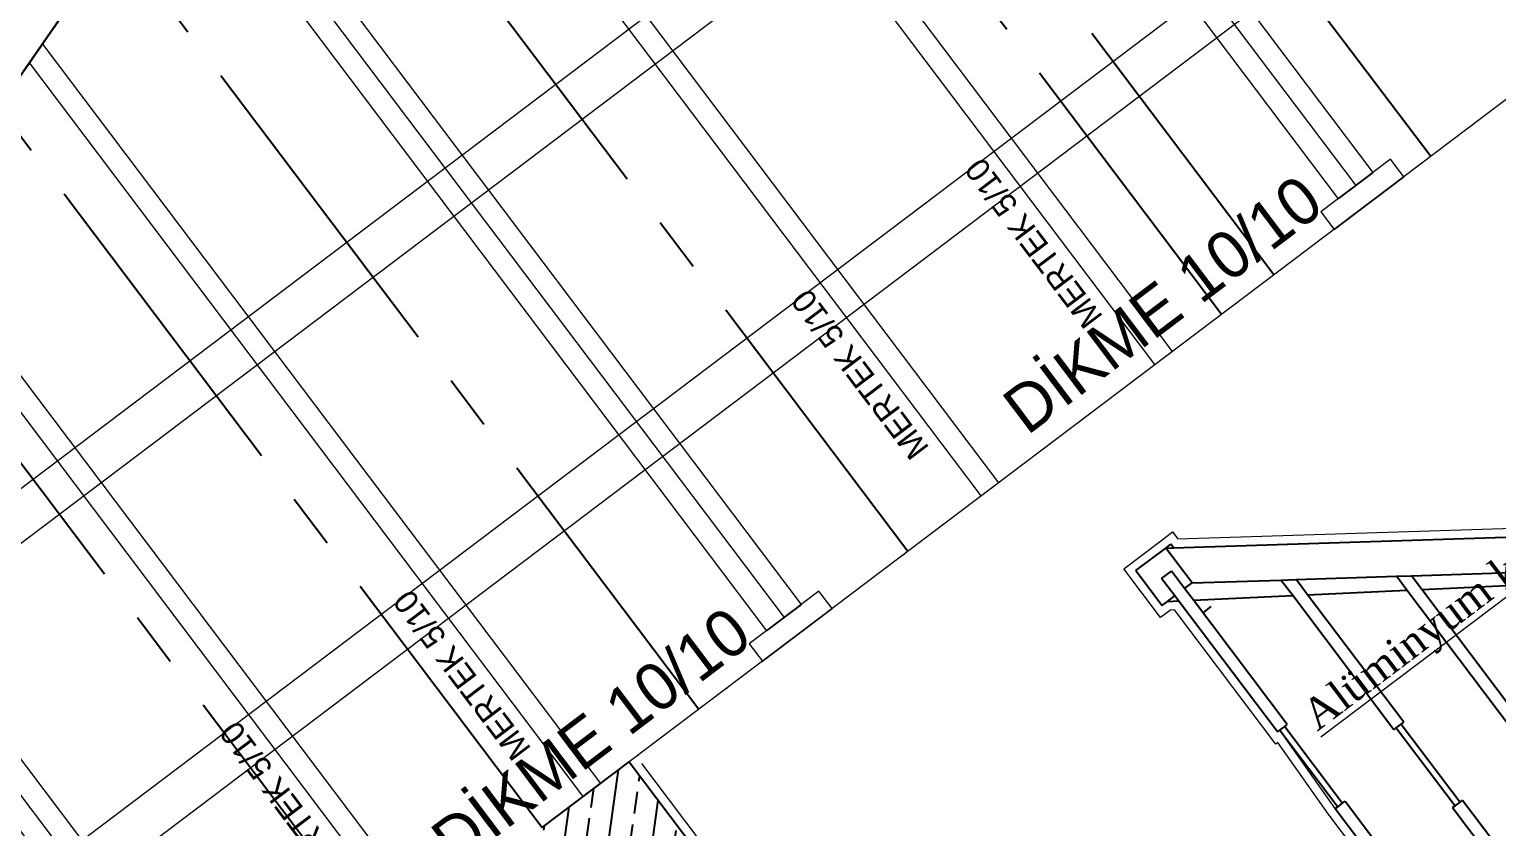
# Model space of a CAD drawing. Header units: millimetres. Extents: x 2232 to 85269, y -3593 to 5869.
# Drawn here: x 7592.9 to 7677, y -449.1 to -403.4 of the extents above; entities that cross this region are included whole.
import ezdxf

# ---------------------------------------------------------------- set-up
doc = ezdxf.new("R2010")
doc.units = ezdxf.units.MM
for name, pattern in [('CENTER2', [112.5, 75, -12.5, 12.5, -12.5]), ('DASHDOT2', [12.7, 6.35, -3.175, 0, -3.175]), ('DOTX2', [0.5, 0, -0.5])]:
    doc.linetypes.add(name, pattern=pattern)
for name, color, linetype in [("'YAZI", 7, 'Continuous'), ('GORUNUS', 125, 'Continuous'), ('Standart', 7, 'Continuous')]:
    doc.layers.add(name, color=color, linetype=linetype)
for name, color, linetype, lineweight in [('aks', 251, 'DASHDOT2', 35), ('DENIZLIK', 8, 'Continuous', 20), ('iz', 1, 'DOTX2', 20), ('Mertek', 137, 'Continuous', 5), ('sıva iç', 21, 'Continuous', 0), ('yazı', 11, 'Continuous', 20), ('ÖLÇÜ İÇ', 7, 'Continuous', 9)]:
    doc.layers.add(name, color=color, linetype=linetype, lineweight=lineweight)
doc.styles.get("Standard").update_dxf_attribs({"font": 'arial.ttf'})
doc.styles.add('Times roman', font='times.ttf')

# ---------------------------------------------------------------- blocks, each defined once
blk = doc.blocks.new('IDE991Entity4298')
at = {"layer": 'Standart', "linetype": 'Continuous', "lineweight": -3}
h = blk.add_hatch(dxfattribs=at)
h.set_pattern_fill('ANSI33', color=171, scale=40, style=0)
h.set_pattern_definition([(45, (0, 0), (-7.07107, 7.07107), []), (45, (7.071, 0), (-7.07107, 7.07107), [5, -2.5])])
h.paths.add_polyline_path([(785, 1050), (760, 1050), (760, 1350), (785, 1350)])
blk = doc.blocks.new('IDE991Entity4382')
at = {"layer": 'Standart', "color": 159, "linetype": 'Continuous', "lineweight": -3}
blk.add_lwpolyline([(910.41, 1298), (912.78, 1298)], dxfattribs=at)
blk = doc.blocks.new('IDE991Entity4462')
at = {"layer": 'Standart', "color": 134, "linetype": 'Continuous', "lineweight": -3}
blk.add_lwpolyline([(950.79, 1234.67), (950.79, 1274.03)], dxfattribs=at)
blk = doc.blocks.new('IDE991Entity4466')
at = {"layer": 'Standart', "color": 134, "linetype": 'Continuous', "lineweight": -3}
blk.add_lwpolyline([(953.61, 1234.67), (953.61, 1272.1)], dxfattribs=at)
blk = doc.blocks.new('IDE991Entity4467')
at = {"layer": 'Standart', "color": 134, "linetype": 'Continuous', "lineweight": -3}
blk.add_lwpolyline([(929.19, 1228), (929.19, 1183.33)], dxfattribs=at)
blk = doc.blocks.new('IDE991Entity4468')
at = {"layer": 'Standart', "color": 134, "linetype": 'Continuous', "lineweight": -3}
blk.add_lwpolyline([(929.19, 1228), (929.89, 1228)], dxfattribs=at)
blk = doc.blocks.new('IDE991Entity4469')
at = {"layer": 'Standart', "color": 134, "linetype": 'Continuous', "lineweight": -3}
blk.add_lwpolyline([(929.89, 1250.33), (929.89, 1228)], dxfattribs=at)
blk = doc.blocks.new('IDE991Entity4470')
at = {"layer": 'Standart', "color": 134, "linetype": 'Continuous', "lineweight": -3}
blk.add_lwpolyline([(929.19, 1250.33), (929.19, 1288.79)], dxfattribs=at)
blk = doc.blocks.new('IDE991Entity4471')
at = {"layer": 'Standart', "color": 134, "linetype": 'Continuous', "lineweight": -3}
blk.add_lwpolyline([(929.19, 1250.33), (929.89, 1250.33)], dxfattribs=at)
blk = doc.blocks.new('IDE991Entity4472')
at = {"layer": 'Standart', "color": 134, "linetype": 'Continuous', "lineweight": -3}
blk.add_lwpolyline([(932.01, 1228), (932.01, 1183.33)], dxfattribs=at)
blk = doc.blocks.new('IDE991Entity4473')
at = {"layer": 'Standart', "color": 134, "linetype": 'Continuous', "lineweight": -3}
blk.add_lwpolyline([(931.31, 1250.33), (931.31, 1228)], dxfattribs=at)
blk = doc.blocks.new('IDE991Entity4474')
at = {"layer": 'Standart', "color": 134, "linetype": 'Continuous', "lineweight": -3}
blk.add_lwpolyline([(932.01, 1250.33), (932.01, 1286.86)], dxfattribs=at)
blk = doc.blocks.new('IDE991Entity4475')
at = {"layer": 'Standart', "color": 134, "linetype": 'Continuous', "lineweight": -3}
blk.add_lwpolyline([(907.59, 1244), (907.59, 1200)], dxfattribs=at)
blk = doc.blocks.new('IDE991Entity4477')
at = {"layer": 'Standart', "color": 134, "linetype": 'Continuous', "lineweight": -3}
blk.add_lwpolyline([(907.59, 1244), (908.29, 1244)], dxfattribs=at)
blk = doc.blocks.new('IDE991Entity4478')
at = {"layer": 'Standart', "color": 134, "linetype": 'Continuous', "lineweight": -3}
blk.add_lwpolyline([(908.29, 1266), (908.29, 1244)], dxfattribs=at)
blk = doc.blocks.new('IDE991Entity4479')
at = {"layer": 'Standart', "color": 134, "linetype": 'Continuous', "lineweight": -3}
blk.add_lwpolyline([(907.59, 1266), (907.59, 1303.55)], dxfattribs=at)
blk = doc.blocks.new('IDE991Entity4480')
at = {"layer": 'Standart', "color": 134, "linetype": 'Continuous', "lineweight": -3}
blk.add_lwpolyline([(907.59, 1266), (908.29, 1266)], dxfattribs=at)
blk = doc.blocks.new('IDE991Entity4481')
at = {"layer": 'Standart', "color": 134, "linetype": 'Continuous', "lineweight": -3}
blk.add_lwpolyline([(907.59, 1310), (910.41, 1310)], dxfattribs=at)
blk = doc.blocks.new('IDE991Entity4482')
at = {"layer": 'Standart', "color": 134, "linetype": 'Continuous', "lineweight": -3}
blk.add_lwpolyline([(910.41, 1244), (910.41, 1200)], dxfattribs=at)
blk = doc.blocks.new('IDE991Entity4483')
at = {"layer": 'Standart', "color": 134, "linetype": 'Continuous', "lineweight": -3}
blk.add_lwpolyline([(909.71, 1266), (909.71, 1244)], dxfattribs=at)
blk = doc.blocks.new('IDE991Entity4484')
at = {"layer": 'Standart', "color": 134, "linetype": 'Continuous', "lineweight": -3}
blk.add_lwpolyline([(910.41, 1266), (910.41, 1301.62)], dxfattribs=at)
blk = doc.blocks.new('IDE991Entity4485')
at = {"layer": 'Standart', "color": 134, "linetype": 'Continuous', "lineweight": -3}
blk.add_lwpolyline([(910.41, 1305), (910.41, 1310)], dxfattribs=at)
blk = doc.blocks.new('IDE991Entity4486')
at = {"layer": 'Standart', "color": 134, "linetype": 'Continuous', "lineweight": -3}
blk.add_lwpolyline([(912.54, 1305), (929.19, 1293.24)], dxfattribs=at)
blk = doc.blocks.new('IDE991Entity4487')
at = {"layer": 'Standart', "color": 134, "linetype": 'Continuous', "lineweight": -3}
blk.add_lwpolyline([(912.54, 1315), (914, 1313.97)], dxfattribs=at)
blk = doc.blocks.new('IDE991Entity4488')
at = {"layer": 'Standart', "color": 134, "linetype": 'Continuous', "lineweight": -3}
blk.add_lwpolyline([(905.46, 1305), (907.59, 1303.55)], dxfattribs=at)
blk = doc.blocks.new('IDE991Entity4489')
at = {"layer": 'Standart', "color": 134, "linetype": 'Continuous', "lineweight": -3}
blk.add_lwpolyline([(910.41, 1301.62), (929.19, 1288.79)], dxfattribs=at)
blk = doc.blocks.new('IDE991Entity4490')
at = {"layer": 'Standart', "color": 134, "linetype": 'Continuous', "lineweight": -3}
blk.add_lwpolyline([(932.01, 1286.86), (950.79, 1274.03)], dxfattribs=at)
blk = doc.blocks.new('IDE991Entity4491')
at = {"layer": 'Standart', "color": 134, "linetype": 'Continuous', "lineweight": -3}
blk.add_lwpolyline([(953.61, 1272.1), (972.39, 1259.28)], dxfattribs=at)
blk = doc.blocks.new('IDE991Entity4500')
at = {"layer": 'Standart', "color": 134, "linetype": 'Continuous', "lineweight": -3}
blk.add_lwpolyline([(912.54, 1315), (914, 1315)], dxfattribs=at)
blk = doc.blocks.new('IDE991Entity4501')
at = {"layer": 'Standart', "color": 134, "linetype": 'Continuous', "lineweight": -3}
blk.add_lwpolyline([(910.41, 1305), (912.54, 1305)], dxfattribs=at)
blk = doc.blocks.new('IDE991Entity4502')
at = {"layer": 'Standart', "color": 134, "linetype": 'Continuous', "lineweight": -3}
blk.add_lwpolyline([(912.54, 1305), (912.54, 1315)], dxfattribs=at)
blk = doc.blocks.new('IDE991Entity4503')
at = {"layer": 'Standart', "color": 134, "linetype": 'Continuous', "lineweight": -3}
blk.add_lwpolyline([(904, 1315), (904, 1305)], dxfattribs=at)
blk = doc.blocks.new('IDE991Entity4504')
at = {"layer": 'Standart', "color": 134, "linetype": 'Continuous', "lineweight": -3}
blk.add_lwpolyline([(904, 1305), (905.46, 1305)], dxfattribs=at)
blk = doc.blocks.new('IDE991Entity4505')
at = {"layer": 'Standart', "color": 134, "linetype": 'Continuous', "lineweight": -3}
blk.add_lwpolyline([(914, 1313.97), (914, 1315)], dxfattribs=at)
blk = doc.blocks.new('IDE991Entity5279')
at = {"layer": 'Standart', "color": 159, "linetype": 'Continuous', "lineweight": -3}
blk.add_lwpolyline([(760, 1350), (785, 1350)], dxfattribs=at)
blk = doc.blocks.new('IDE991Entity5286')
at = {"layer": 'Standart', "color": 159, "linetype": 'Continuous', "lineweight": -3}
blk.add_lwpolyline([(785, 1350), (785, 1200)], dxfattribs=at)
blk = doc.blocks.new('IDE991Entity5328')
at = {"layer": 'Standart', "color": 159, "linetype": 'Continuous', "lineweight": -3}
blk.add_lwpolyline([(882, 1185), (1125, 1035)], dxfattribs=at)
blk = doc.blocks.new('IDE991Entity5801')
at = {"layer": 'Standart', "color": 11, "linetype": 'Continuous', "lineweight": -3}
blk.add_lwpolyline([(881.43, 1183), (1015, 1100.55)], dxfattribs=at)
blk = doc.blocks.new('IDE991Entity5980')
at = {"layer": 'Standart', "color": 134, "linetype": 'Continuous', "lineweight": -3}
blk.add_lwpolyline([(950.79, 1274.03), (950.79, 1278)], dxfattribs=at)
blk = doc.blocks.new('IDE991Entity5983')
at = {"layer": 'Standart', "color": 134, "linetype": 'Continuous', "lineweight": -3}
blk.add_lwpolyline([(953.61, 1272.1), (953.61, 1276)], dxfattribs=at)
blk = doc.blocks.new('IDE991Entity5984')
at = {"layer": 'Standart', "color": 134, "linetype": 'Continuous', "lineweight": -3}
blk.add_lwpolyline([(929.89, 1228), (931.31, 1228)], dxfattribs=at)
blk = doc.blocks.new('IDE991Entity5985')
at = {"layer": 'Standart', "color": 134, "linetype": 'Continuous', "lineweight": -3}
blk.add_lwpolyline([(931.31, 1228), (932.01, 1228)], dxfattribs=at)
blk = doc.blocks.new('IDE991Entity5986')
at = {"layer": 'Standart', "color": 134, "linetype": 'Continuous', "lineweight": -3}
blk.add_lwpolyline([(929.19, 1288.79), (929.19, 1293.24)], dxfattribs=at)
blk = doc.blocks.new('IDE991Entity5987')
at = {"layer": 'Standart', "color": 134, "linetype": 'Continuous', "lineweight": -3}
blk.add_lwpolyline([(929.89, 1250.33), (931.31, 1250.33)], dxfattribs=at)
blk = doc.blocks.new('IDE991Entity5988')
at = {"layer": 'Standart', "color": 134, "linetype": 'Continuous', "lineweight": -3}
blk.add_lwpolyline([(931.31, 1250.33), (932.01, 1250.33)], dxfattribs=at)
blk = doc.blocks.new('IDE991Entity5989')
at = {"layer": 'Standart', "color": 134, "linetype": 'Continuous', "lineweight": -3}
blk.add_lwpolyline([(932.01, 1286.86), (932.01, 1291.25)], dxfattribs=at)
blk = doc.blocks.new('IDE991Entity5990')
at = {"layer": 'Standart', "color": 134, "linetype": 'Continuous', "lineweight": -3}
blk.add_lwpolyline([(908.29, 1244), (909.71, 1244)], dxfattribs=at)
blk = doc.blocks.new('IDE991Entity5991')
at = {"layer": 'Standart', "color": 134, "linetype": 'Continuous', "lineweight": -3}
blk.add_lwpolyline([(909.71, 1244), (910.41, 1244)], dxfattribs=at)
blk = doc.blocks.new('IDE991Entity5992')
at = {"layer": 'Standart', "color": 134, "linetype": 'Continuous', "lineweight": -3}
blk.add_lwpolyline([(907.59, 1303.55), (907.59, 1305)], dxfattribs=at)
blk = doc.blocks.new('IDE991Entity5993')
at = {"layer": 'Standart', "color": 134, "linetype": 'Continuous', "lineweight": -3}
blk.add_lwpolyline([(907.59, 1305), (907.59, 1310)], dxfattribs=at)
blk = doc.blocks.new('IDE991Entity5994')
at = {"layer": 'Standart', "color": 134, "linetype": 'Continuous', "lineweight": -3}
blk.add_lwpolyline([(908.29, 1266), (909.71, 1266)], dxfattribs=at)
blk = doc.blocks.new('IDE991Entity5995')
at = {"layer": 'Standart', "color": 134, "linetype": 'Continuous', "lineweight": -3}
blk.add_lwpolyline([(909.71, 1266), (910.41, 1266)], dxfattribs=at)
blk = doc.blocks.new('IDE991Entity5996')
at = {"layer": 'Standart', "color": 134, "linetype": 'Continuous', "lineweight": -3}
blk.add_lwpolyline([(910.41, 1301.62), (910.41, 1305)], dxfattribs=at)
blk = doc.blocks.new('IDE991Entity5997')
at = {"layer": 'Standart', "color": 134, "linetype": 'Continuous', "lineweight": -3}
blk.add_lwpolyline([(929.19, 1293.24), (932.01, 1291.25)], dxfattribs=at)
blk = doc.blocks.new('IDE991Entity5998')
at = {"layer": 'Standart', "color": 134, "linetype": 'Continuous', "lineweight": -3}
blk.add_lwpolyline([(932.01, 1291.25), (950.79, 1278)], dxfattribs=at)
blk = doc.blocks.new('IDE991Entity5999')
at = {"layer": 'Standart', "color": 134, "linetype": 'Continuous', "lineweight": -3}
blk.add_lwpolyline([(950.79, 1278), (953.61, 1276)], dxfattribs=at)
blk = doc.blocks.new('IDE991Entity6000')
at = {"layer": 'Standart', "color": 134, "linetype": 'Continuous', "lineweight": -3}
blk.add_lwpolyline([(953.61, 1276), (972.39, 1262.75)], dxfattribs=at)
blk = doc.blocks.new('IDE991Entity6017')
at = {"layer": 'Standart', "color": 134, "linetype": 'Continuous', "lineweight": -3}
blk.add_lwpolyline([(914, 1313.97), (1015, 1242.66)], dxfattribs=at)
blk = doc.blocks.new('IDE991Entity6022')
at = {"layer": 'Standart', "color": 134, "linetype": 'Continuous', "lineweight": -3}
blk.add_lwpolyline([(904, 1315), (912.54, 1315)], dxfattribs=at)
blk = doc.blocks.new('IDE991Entity6023')
at = {"layer": 'Standart', "color": 134, "linetype": 'Continuous', "lineweight": -3}
blk.add_lwpolyline([(905.46, 1305), (907.59, 1305)], dxfattribs=at)
blk = doc.blocks.new('TRRTYT')
at = {"layer": 'Standart'}
for name in ['IDE991Entity4298', 'IDE991Entity5279', 'IDE991Entity5286', 'IDE991Entity4503', 'IDE991Entity6022', 'IDE991Entity4487', 'IDE991Entity4500', 'IDE991Entity4502', 'IDE991Entity4505', 'IDE991Entity6017', 'IDE991Entity4481', 'IDE991Entity5993', 'IDE991Entity4485', 'IDE991Entity4504', 'IDE991Entity4488', 'IDE991Entity6023', 'IDE991Entity5992', 'IDE991Entity4479', 'IDE991Entity4501', 'IDE991Entity5996', 'IDE991Entity4486', 'IDE991Entity4484', 'IDE991Entity4489', 'IDE991Entity4382', 'IDE991Entity5986', 'IDE991Entity5997', 'IDE991Entity4470', 'IDE991Entity5989', 'IDE991Entity5998', 'IDE991Entity4474', 'IDE991Entity4490', 'IDE991Entity5980', 'IDE991Entity5999', 'IDE991Entity5983', 'IDE991Entity6000', 'IDE991Entity4462', 'IDE991Entity4466', 'IDE991Entity4491', 'IDE991Entity4480', 'IDE991Entity4478', 'IDE991Entity5994', 'IDE991Entity4483', 'IDE991Entity5995', 'IDE991Entity4471', 'IDE991Entity4469', 'IDE991Entity5987', 'IDE991Entity4473', 'IDE991Entity5988', 'IDE991Entity4475', 'IDE991Entity4477', 'IDE991Entity5990', 'IDE991Entity5991', 'IDE991Entity4482', 'IDE991Entity4467', 'IDE991Entity4468', 'IDE991Entity5984', 'IDE991Entity5985', 'IDE991Entity4472', 'IDE991Entity5328', 'IDE991Entity5801']:
    blk.add_blockref(name, (1034515.63, -397430.95), dxfattribs=at)
blk = doc.blocks.new('GHGFHGF')
at = {"layer": 'aks', "color": 251, "linetype": 'CENTER2', "lineweight": -3}
for points in [[(1294094.78, -408570.35), (1294094.78, -409089.54)], [(1294139.78, -408570.35), (1294139.78, -409089.54)], [(1294184.78, -408570.35), (1294184.78, -409089.54)], [(1294244.78, -408570.35), (1294244.78, -409089.54)], [(1294334.78, -408570.35), (1294334.78, -409089.54)], [(1294349.78, -408570.35), (1294349.78, -409089.54)], [(1294394.78, -408570.35), (1294394.78, -409089.54)]]:
    blk.add_lwpolyline(points, dxfattribs=at)
at = {"layer": 'DENIZLIK'}
for p, q in [((1294377.01, -408823.11, 1163.75), (1294377.01, -409084.57, 1163.75)), ((1294212.97, -408859.1, 1163.75), (1294212.97, -409084.57, 1163.75)), ((1294048.94, -408912.76, 1163.75), (1294048.94, -409084.57, 1163.75))]:
    blk.add_line(p, q, dxfattribs=at)
at = {"layer": 'DENIZLIK', "elevation": 1163.75}
for points in [[(1294372.01, -408824.74), (1294372.01, -409084.57), (1294382.01, -409084.57), (1294382.01, -408810.94)], [(1294207.97, -408860.75), (1294207.97, -409084.57), (1294217.97, -409084.57), (1294217.97, -408857.46)], [(1294043.94, -408914.4), (1294043.94, -409084.57), (1294053.94, -409084.57), (1294053.94, -408911.11)]]:
    blk.add_lwpolyline(points, dxfattribs=at)
for points in [[(1294222.97, -409084.57), (1294202.97, -409084.57), (1294202.97, -409089.57), (1294222.97, -409089.57)], [(1294387.01, -409084.57), (1294367.01, -409084.57), (1294367.01, -409089.57), (1294387.01, -409089.57)]]:
    blk.add_lwpolyline(points, close=True, dxfattribs=at)
at = {"layer": 'GORUNUS', "lineweight": 30}
blk.add_lwpolyline([(1293511.78, -409089.54), (1294241.38, -408849.54), (1294296.37, -408849.54), (1294544.78, -408768.1), (1294793.18, -408849.54), (1294848.17, -408849.54), (1295577.77, -409089.54)], dxfattribs=at)
at = {"layer": 'iz', "ltscale": 50}
blk.add_line((1293379.78, -409089.54), (1295709.78, -409089.54), dxfattribs=at)
at = {"layer": 'Mertek', "elevation": 1794.87}
for points in [[(1294320.59, -408841.6), (1294320.59, -409089.54)], [(1294315.59, -409089.54), (1294315.59, -408843.24)], [(1294265.76, -409089.54), (1294265.76, -408849.31)], [(1294270.76, -408849.31), (1294270.76, -409089.54)], [(1294151.55, -409089.54), (1294151.55, -408879.29)], [(1294156.55, -408877.65), (1294156.55, -409089.54)], [(1294101.73, -409089.54), (1294101.73, -408895.66)], [(1294106.73, -408894.02), (1294106.73, -409089.54)]]:
    blk.add_lwpolyline(points, dxfattribs=at)
at = {"layer": 'sıva iç', "elevation": 1163.75}
for points in [[(1293918.66, -408955.63), (1294694.78, -408955.63)], [(1293888.27, -408965.63), (1294694.78, -408965.63)], [(1293703, -409028.35), (1294694.78, -409028.35)], [(1293703, -409038.35), (1294694.78, -409038.35)]]:
    blk.add_lwpolyline(points, dxfattribs=at)
at = {"layer": 'sıva iç'}
for points in [[(1294504.78, -409089.54), (1294164.78, -409089.54), (1294164.78, -409239.54)], [(1294287.36, -409239.54), (1294287.36, -409195.54), (1294288.07, -409173.54), (1294287.36, -409173.54), (1294287.36, -409135.99), (1294285.24, -409134.54), (1294283.78, -409134.54), (1294283.78, -409124.54), (1294292.31, -409124.54), (1294293.78, -409124.54), (1294293.78, -409125.58), (1294394.78, -409196.88)], [(1294166.78, -409091.54), (1294166.78, -409237.54)], [(1294285.36, -409237.54), (1294285.36, -409195.51), (1294286, -409175.54), (1294285.36, -409175.54), (1294285.36, -409137.05), (1294284.62, -409136.54), (1294281.78, -409136.54), (1294281.78, -409122.54), (1294292.31, -409122.54), (1294295.78, -409122.54), (1294295.78, -409124.54), (1294395.93, -409195.25)]]:
    blk.add_lwpolyline(points, dxfattribs=at)
blk.add_blockref('TRRTYT', (258864.14, -13008.59), dxfattribs=at)
at = {"layer": "'YAZI", "char_height": 4.8, "attachment_point": 1, "rotation": 90}
for insert in [(1294093.59, -409084.69, 2110.22), (1294143.41, -409084.69, 2110.22), (1294257.63, -409084.69, 2110.22), (1294307.45, -409084.69, 2110.22)]:
    blk.add_mtext_dynamic_manual_height_columns('\\A1;\\pxqc;{\\fBahnschrift SemiLight|b0|i0|c162|p34;\\H1.125x;MERTEK 5/10}', width=68.0577, gutter_width=25, heights=[0], dxfattribs=dict(at, insert=insert))
at = {"layer": "'YAZI", "char_height": 9.6, "attachment_point": 3}
for insert in [(1294229.38, -409074.18, 1163.75), (1294393.42, -409074.18, 1163.75)]:
    blk.add_mtext_dynamic_manual_height_columns('\\A1;\\pxqc;{\\fBahnschrift SemiLight|b0|i0|c162|p34;\\H1.125x;DİKME 10/10}', width=136.1154, gutter_width=50, heights=[0], dxfattribs=dict(at, insert=insert))
at = {"layer": 'yazı', "style": 'Times roman'}
blk.add_text('%%UAlüminyum korkuluk h:110 cm', height=6.9967, dxfattribs=at).set_placement((1294294.66, -409179.04))
blk = doc.blocks.new('GGGGG')
at = {"layer": 'sıva iç', "rotation": 37.05267661197626}
blk.add_blockref('GHGFHGF', (-134899.13, -889310.84), dxfattribs=at)

msp = doc.modelspace()

# ---------------------------------------------------------------- block references
at = {"layer": 'ÖLÇÜ İÇ', "xscale": 0.25, "yscale": 0.25, "zscale": 0.25}
msp.add_blockref('GGGGG', (-278484.475, 108554.699), dxfattribs=at)

doc.saveas('drawing.dxf')
